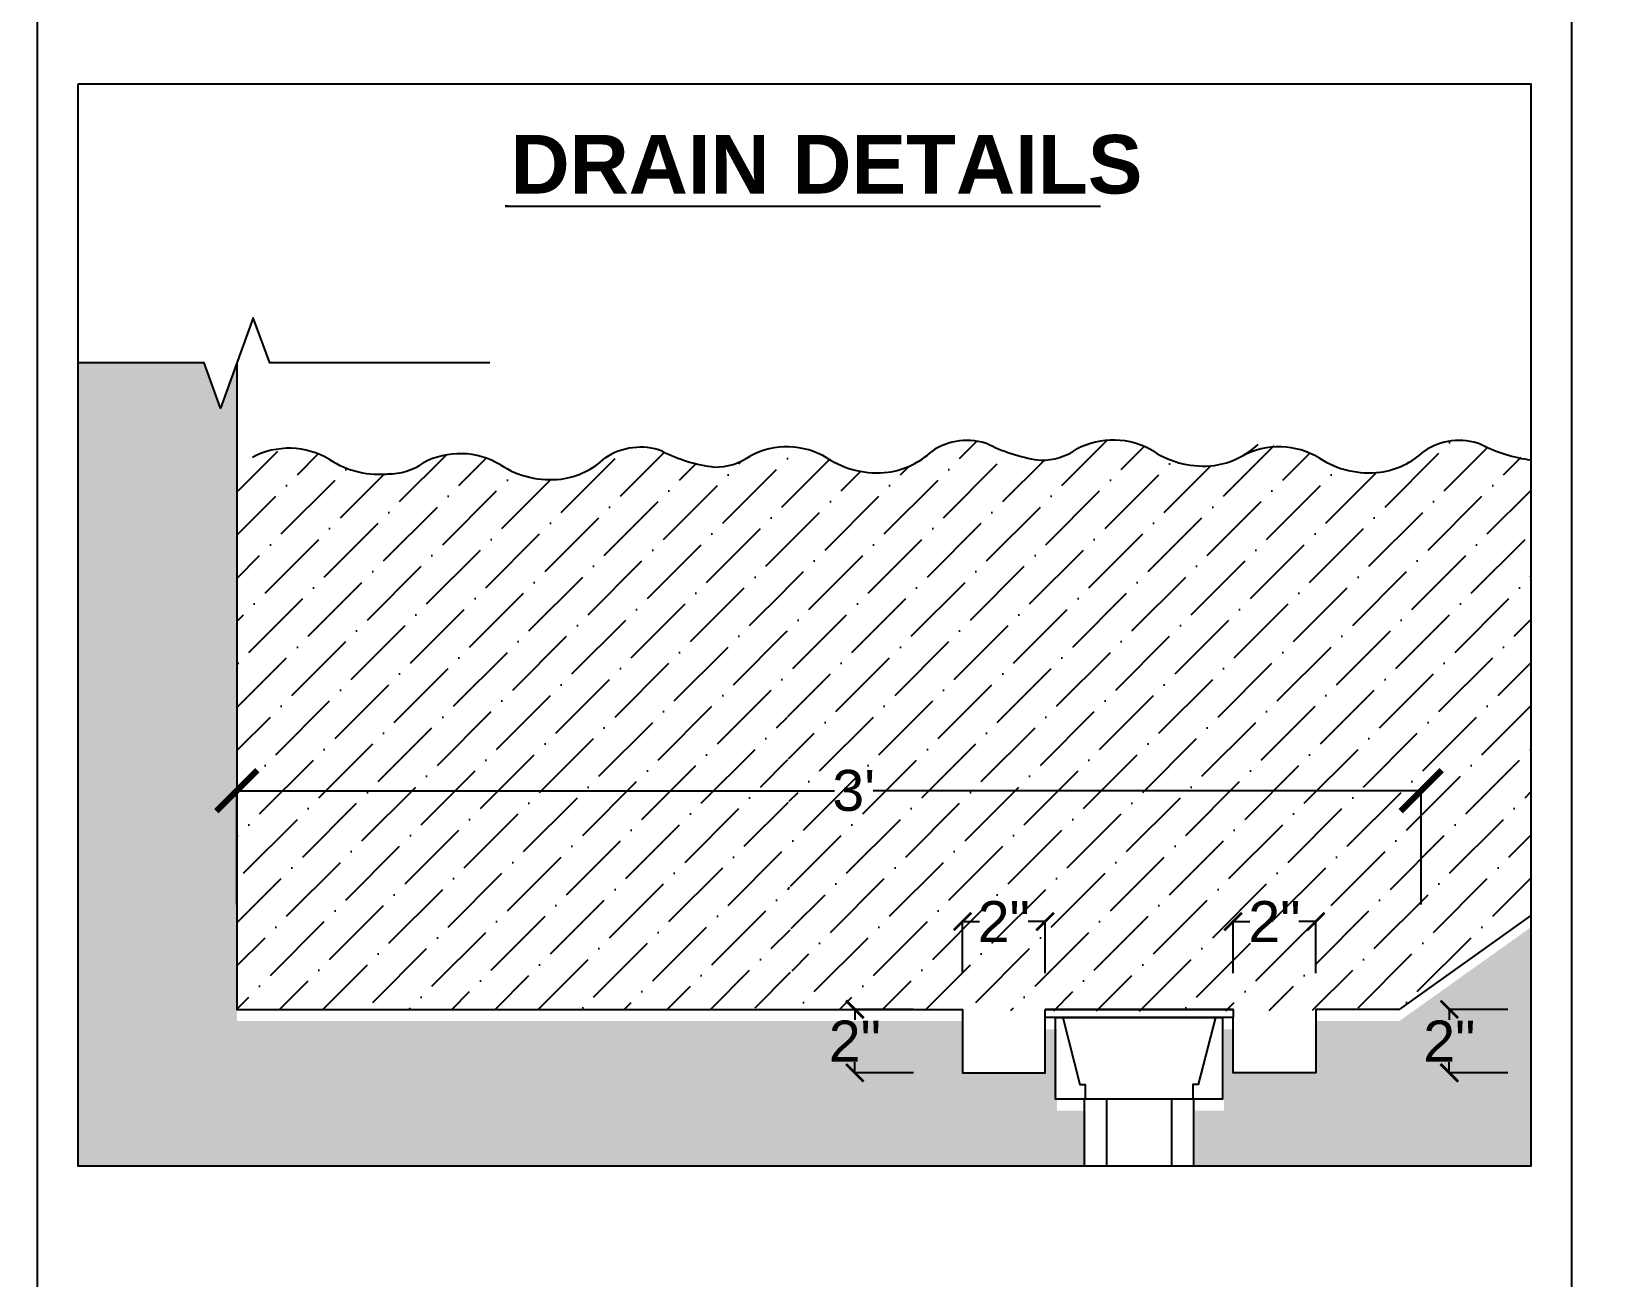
# Model space of a CAD drawing. Header units: inches. Extents: x 1 to 3312, y -950 to 1520.
# Drawn here: x 2821.9 to 3089.8, y 211.4 to 424.1 of the extents above; entities that cross this region are included whole.
import ezdxf
from ezdxf import colors
from ezdxf.entities.mleader import LeaderData, LeaderLine
from ezdxf.math import Vec2, Vec3

# ---------------------------------------------------------------- set-up
doc = ezdxf.new("R2010")
doc.units = ezdxf.units.IN
doc.header["$MEASUREMENT"] = 0
doc.styles.get("Standard").update_dxf_attribs({"font": 'arial.ttf'})
doc.dimstyles.get("Standard").update_dxf_attribs({"dimtxt": 0.18, "dimasz": 0.18, "dimexe": 0.18, "dimexo": 0.0625, "dimgap": 0.09, "dimtad": 0, "dimtih": 1, "dimtoh": 1, "dimdec": 4, "dimzin": 0, "dimdsep": 46, "dimtxsty": 'Standard', "dimcen": 0.09, "dimadec": 0, "dimazin": 0, "dimtfac": 1, "dimtdec": 4, "dimtofl": 0, "dimtmove": 0, "dimatfit": 3, "dimfxl": 1, "dimtolj": 1, "dimtzin": 0, "dimarcsym": 0})

# ---------------------------------------------------------------- blocks, each defined once
blk = doc.blocks.new('_ArchTick')
at = {"color": 0, "linetype": 'ByBlock', "const_width": 0.15}
blk.add_lwpolyline([(-0.5, -0.5), (0.5, 0.5)], dxfattribs=at)
blk = doc.blocks.new('*D76')
at = {"color": 0, "lineweight": -2, "ltscale": 0.5, "transparency": 16777216}
for p, q in [((2972.460299645833, 257.197607516447), (2962.269187647248, 257.197607516447)), ((2962.449187647248, 257.197607516447), (2962.449187647248, 255.3858101164628)), ((2962.449187647248, 246.3653633303961), (2962.449187647248, 248.1771607303782)), ((2972.460299645833, 246.3653633303961), (2962.269187647248, 246.3653633303961))]:
    blk.add_line(p, q, dxfattribs=at)
at = {"layer": 'Defpoints', "color": 0, "ltscale": 0.5, "transparency": 16777216}
for p in [(2972.522799645833, 257.197607516447), (2962.449187647248, 246.3653633303961), (2972.522799645833, 246.3653633303961)]:
    blk.add_point(p, dxfattribs=at)
at = {"color": 0, "lineweight": -2, "ltscale": 0.5, "transparency": 16777216, "xscale": 3, "yscale": 3, "zscale": 3}
for p, rotation in [((2962.449187647248, 257.197607516447), 90), ((2962.449187647248, 246.3653633303961), 270)]:
    blk.add_blockref('_ArchTick', p, dxfattribs=dict(at, rotation=rotation))
at = {"color": 0, "ltscale": 0.5, "transparency": 16777216, "insert": (2962.449187647248, 251.7814854234196), "char_height": 7, "attachment_point": 5}
blk.add_mtext('\\A1;2"', dxfattribs=at)
blk = doc.blocks.new('*D77')
at = {"color": 0, "lineweight": -2, "ltscale": 0.5, "transparency": 16777216}
for p, q in [((2980.82534590563, 263.370550824938), (2980.82534590563, 272.3664715517925)), ((2980.82534590563, 272.1864715517925), (2983.700722536107, 272.1864715517925)), ((2994.92117420069, 272.1864715517925), (2992.045797570213, 272.1864715517925)), ((2994.92117420069, 263.370550824938), (2994.92117420069, 272.3664715517925))]:
    blk.add_line(p, q, dxfattribs=at)
at = {"layer": 'Defpoints', "color": 0, "ltscale": 0.5, "transparency": 16777216}
for p in [(2994.92117420069, 272.1864715517925), (2980.82534590563, 263.308050824938), (2994.92117420069, 263.308050824938)]:
    blk.add_point(p, dxfattribs=at)
at = {"color": 0, "lineweight": -2, "ltscale": 0.5, "transparency": 16777216, "xscale": 3, "yscale": 3, "zscale": 3, "rotation": 180}
blk.add_blockref('_ArchTick', (2980.82534590563, 272.1864715517925), dxfattribs=at)
at = {"color": 0, "lineweight": -2, "ltscale": 0.5, "transparency": 16777216, "xscale": 3, "yscale": 3, "zscale": 3}
blk.add_blockref('_ArchTick', (2994.92117420069, 272.1864715517925), dxfattribs=at)
at = {"color": 0, "ltscale": 0.5, "transparency": 16777216, "insert": (2987.87326005316, 272.1864715517925), "char_height": 7, "attachment_point": 5}
blk.add_mtext('\\A1;2"', dxfattribs=at)
blk = doc.blocks.new('*D78')
at = {"color": 0, "lineweight": -2, "ltscale": 0.5, "transparency": 16777216}
for p, q in [((3027.028269886274, 263.370550824938), (3027.028269886274, 272.3664715517925)), ((3027.028269886274, 272.1864715517925), (3029.903646516751, 272.1864715517925)), ((3041.124098181333, 272.1864715517925), (3038.248721550857, 272.1864715517925)), ((3041.124098181333, 263.370550824938), (3041.124098181333, 272.3664715517925))]:
    blk.add_line(p, q, dxfattribs=at)
at = {"layer": 'Defpoints', "color": 0, "ltscale": 0.5, "transparency": 16777216}
for p in [(3041.124098181333, 272.1864715517925), (3027.028269886274, 263.308050824938), (3041.124098181333, 263.308050824938)]:
    blk.add_point(p, dxfattribs=at)
at = {"color": 0, "lineweight": -2, "ltscale": 0.5, "transparency": 16777216, "xscale": 3, "yscale": 3, "zscale": 3, "rotation": 180}
blk.add_blockref('_ArchTick', (3027.028269886274, 272.1864715517925), dxfattribs=at)
at = {"color": 0, "lineweight": -2, "ltscale": 0.5, "transparency": 16777216, "xscale": 3, "yscale": 3, "zscale": 3}
blk.add_blockref('_ArchTick', (3041.124098181333, 272.1864715517925), dxfattribs=at)
at = {"color": 0, "ltscale": 0.5, "transparency": 16777216, "insert": (3034.076184033804, 272.1864715517925), "char_height": 7, "attachment_point": 5}
blk.add_mtext('\\A1;2"', dxfattribs=at)
blk = doc.blocks.new('*D79')
at = {"color": 0, "lineweight": -2, "ltscale": 0.5, "transparency": 16777216}
for p, q in [((3073.947160725224, 257.197607516447), (3063.756048726637, 257.197607516447)), ((3063.936048726637, 257.197607516447), (3063.936048726637, 255.3858101164628)), ((3063.936048726637, 246.3653633303961), (3063.936048726637, 248.1771607303783)), ((3073.947160725224, 246.3653633303961), (3063.756048726637, 246.3653633303961))]:
    blk.add_line(p, q, dxfattribs=at)
at = {"layer": 'Defpoints', "color": 0, "ltscale": 0.5, "transparency": 16777216}
for p in [(3074.009660725224, 257.197607516447), (3063.936048726637, 246.3653633303961), (3074.009660725224, 246.3653633303961)]:
    blk.add_point(p, dxfattribs=at)
at = {"color": 0, "lineweight": -2, "ltscale": 0.5, "transparency": 16777216, "xscale": 3, "yscale": 3, "zscale": 3}
for p, rotation in [((3063.936048726637, 257.197607516447), 90), ((3063.936048726637, 246.3653633303961), 270)]:
    blk.add_blockref('_ArchTick', p, dxfattribs=dict(at, rotation=rotation))
at = {"color": 0, "ltscale": 0.5, "transparency": 16777216, "insert": (3063.936048726637, 251.7814854234196), "char_height": 7, "attachment_point": 5}
blk.add_mtext('\\A1;2"', dxfattribs=at)
blk = doc.blocks.new('*D80')
at = {"color": 0, "lineweight": -2, "ltscale": 0.5, "transparency": 16777216}
for p, q in [((2856.951827707644, 275.0868313071526), (2856.951827707644, 294.7054079106283)), ((3059.118944657634, 275.0868313071526), (3059.118944657634, 294.7054079106283)), ((2856.951827707644, 294.5254079106283), (2958.949879392162, 294.5254079106283)), ((3059.118944657634, 294.5254079106283), (2965.566441465832, 294.5254079106283))]:
    blk.add_line(p, q, dxfattribs=at)
at = {"layer": 'Defpoints', "color": 0, "ltscale": 0.5, "transparency": 16777216}
for p in [(2856.951827707644, 294.5254079106283), (2856.951827707644, 275.0243313071526), (3059.118944657634, 275.0243313071526)]:
    blk.add_point(p, dxfattribs=at)
at = {"color": 0, "lineweight": -2, "ltscale": 0.5, "transparency": 16777216, "xscale": 7, "yscale": 7, "zscale": 7, "rotation": 180}
blk.add_blockref('_ArchTick', (2856.951827707644, 294.5254079106283), dxfattribs=at)
at = {"color": 0, "lineweight": -2, "ltscale": 0.5, "transparency": 16777216, "xscale": 7, "yscale": 7, "zscale": 7}
blk.add_blockref('_ArchTick', (3059.118944657634, 294.5254079106283), dxfattribs=at)
at = {"color": 0, "ltscale": 0.5, "transparency": 16777216, "insert": (2962.258160428997, 294.5254079106283), "char_height": 7, "attachment_point": 5}
blk.add_mtext("\\A1;3'", dxfattribs=at)

msp = doc.modelspace()

# ---------------------------------------------------------------- hatches: boundary and pattern name
at = {"ltscale": 0.5, "true_color": 0x105689}
h = msp.add_hatch(dxfattribs=at)
h.set_pattern_fill('ANSI36', color=146, scale=26.4)
h.set_pattern_definition([(45, (-412.2948643376167, -1008.949421023787), (1.750089283436705, 6.416994039267919), [8.250000000000002, -1.65, 0, -1.65])])
h.paths.add_polyline_path([(2377.051569408281, 220.3637392923968), (2423.534516202277, 220.3637392923968), (2423.534516202277, 235.3441849495132), (2377.051569408281, 235.3441849495132)], flags=9)
h.paths.add_polyline_path([(2297.818921127224, 221.5903827225141), (2351.671581427361, 221.5903827225141), (2351.671581427361, 229.8332203759922), (2297.818921127224, 229.8332203759922)], flags=9)
h.paths.add_polyline_path([(2338.136667182685, 211.7502344766093), (2365.91292911993, 211.7502344766093), (2365.91292911993, 219.9930721300883), (2338.136667182685, 219.9930721300883)], flags=9)
h.paths.add_polyline_path([(2295.014395422504, 238.2138086616126), (2324.638679187852, 238.2138086616126), (2324.638679187852, 248.3285881068144), (2295.014395422504, 248.3285881068144)], flags=9)
h.paths.add_polyline_path([(2810.603191356868, 255.0885514712448), (2854.213014003528, 255.0885514712448), (2854.213014003528, 263.3313891247238), (2810.603191356868, 263.3313891247238)], flags=9)
h.paths.add_polyline_path([(2828.767417829707, 191.0556242236647), (2914.279014009791, 191.0556242236647), (2914.279014009791, 199.2984618771437), (2828.767417829707, 199.2984618771437)], flags=9)
h.paths.add_polyline_path([(2783.374816547768, 225.6028722214799), (2868.886412727848, 225.6028722214799), (2868.886412727848, 233.8457098749589), (2783.374816547768, 233.8457098749589)], flags=9)
h.paths.add_polyline_path([(3272.967252007371, 454.3397567542291), (3301.692402542225, 454.3397567542291), (3301.692402542225, 458.7331514486244), (3272.967252007371, 458.7331514486244)], flags=9)
h.paths.add_polyline_path([(3273.447290375932, 423.8454488246874), (3301.292409563694, 423.8454488246874), (3301.292409563694, 428.2417415366902), (3273.447290375932, 428.2417415366902)], flags=9)
h.paths.add_polyline_path([(3272.831700419274, 428.9038589041268), (3305.296259674889, 428.9038589041268), (3305.296259674889, 433.3001516161297), (3272.831700419274, 433.3001516161297)], flags=9)
h.paths.add_polyline_path([(3272.653776513909, 437.6591245137154), (3310.614909166865, 437.6591245137154), (3310.614909166865, 442.0554172257183), (3272.653776513909, 442.0554172257183)], flags=9)
h.paths.add_polyline_path([(3272.967252007371, 447.4988562375214), (3312.03252936914, 447.4988562375214), (3312.03252936914, 451.8922509319166), (3272.967252007371, 451.8922509319166)], flags=9)
h.paths.add_polyline_path([(3272.663436572604, 412.6789742012828), (3312.452252330613, 412.6789742012828), (3312.452252330613, 417.0173065611173), (3272.663436572604, 417.0173065611173)], flags=9)
h.paths.add_polyline_path([(3272.677926660645, 404.0743526347799), (3289.481598760251, 404.0743526347799), (3289.481598760251, 408.3257444663616), (3272.677926660645, 408.3257444663616)], flags=9)
h.paths.add_polyline_path([(3067.783370170479, 407.8752070247058), (3084.152339628819, 407.8752070247058), (3084.152339628819, 412.2714997367096), (3067.783370170479, 412.2714997367096)], flags=9)
h.paths.add_polyline_path([(3056.16498534088, 428.7522695546925), (3089.074873302323, 428.7522695546925), (3089.074873302323, 433.1456642490869), (3056.16498534088, 433.1456642490869)], flags=9)
h.paths.add_polyline_path([(3055.986578432579, 434.4242313544358), (3091.967399053103, 434.4242313544358), (3091.967399053103, 438.8205240664386), (3055.986578432579, 438.8205240664386)], flags=9)
h.paths.add_polyline_path([(3055.986578432579, 445.4317854366557), (3093.949643097278, 445.4317854366557), (3093.949643097278, 449.8280781486595), (3055.986578432579, 449.8280781486595)], flags=9)
h.paths.add_polyline_path([(3055.987061435515, 412.4703640704623), (3092.191029411884, 412.4703640704623), (3092.191029411884, 416.8637587648576), (3055.987061435515, 416.8637587648576)], flags=9)
h.paths.add_polyline_path([(3055.986578432579, 400.7708730587677), (3093.947711085535, 400.7708730587677), (3093.947711085535, 405.1671657707705), (3055.986578432579, 405.1671657707705)], flags=9)
h.paths.add_polyline_path([(2476.779879886379, -720.636731634663), (2701.298493803502, -720.636731634663), (2701.298493803502, -649.3409560026919), (2476.779879886379, -649.3409560026919)], flags=9)
h.paths.add_polyline_path([(2783.542712371667, -924.3799609360187), (2886.88241223524, -924.3799609360187), (2886.88241223524, -909.3995152789023), (2783.542712371667, -909.3995152789023)], flags=9)
h.paths.add_polyline_path([(2612.282789701816, -923.3680135581556), (2696.176018868484, -923.3680135581556), (2696.176018868484, -913.5340291831556), (2612.282789701816, -913.5340291831556)], flags=9)
h.paths.add_polyline_path([(2612.512216368481, -912.2461388914883), (2690.633961160149, -912.2461388914883), (2690.633961160149, -902.4121545164883), (2612.512216368481, -902.4121545164883)], flags=9)
h.paths.add_polyline_path([(2612.512216368481, -900.2765415581555), (2660.637216368481, -900.2765415581555), (2660.637216368481, -890.4425571831555), (2612.512216368481, -890.4425571831555)], flags=9)
h.paths.add_polyline_path([(2612.323414285149, -866.471846875894), (2640.640471576817, -866.471846875894), (2640.640471576817, -856.6378625008936), (2612.323414285149, -856.6378625008936)], flags=9)
h.paths.add_polyline_path([(2612.323414285149, -855.3904655425602), (2652.131356993481, -855.3904655425602), (2652.131356993481, -845.5564811675602), (2612.323414285149, -845.5564811675602)], flags=9)
h.paths.add_polyline_path([(2612.456877826817, -833.2410388758933), (2746.851409076817, -833.2410388758933), (2746.851409076817, -823.4070545008933), (2612.456877826817, -823.4070545008933)], flags=9)
h.paths.add_polyline_path([(2612.512216368481, -845.5197900008932), (2758.768726785149, -845.5197900008932), (2758.768726785149, -835.6858056258932), (2612.512216368481, -835.6858056258932)], flags=9)
h.paths.add_polyline_path([(2612.456877826817, -823.0995935425597), (2766.483570535149, -823.0995935425597), (2766.483570535149, -813.2656091675597), (2612.456877826817, -813.2656091675597)], flags=9)
h.paths.add_polyline_path([(2612.456877826817, -812.0181482092264), (2753.169768451817, -812.0181482092264), (2753.169768451817, -802.1841638342264), (2612.456877826817, -802.1841638342264)], flags=9)
h.paths.add_polyline_path([(2612.512216368481, -800.93351166756), (2754.201669493481, -800.93351166756), (2754.201669493481, -791.09952729256), (2612.512216368481, -791.09952729256)], flags=9)
h.paths.add_polyline_path([(2612.512216368481, -788.9020548758933), (2692.704273660149, -788.9020548758933), (2692.704273660149, -779.0680705008933), (2612.512216368481, -779.0680705008933)], flags=9)
h.paths.add_polyline_path([(2612.284221118482, -778.3089162092263), (2705.425497160149, -778.3089162092263), (2705.425497160149, -768.4749318342263), (2612.284221118482, -768.4749318342263)], flags=9)
h.paths.add_polyline_path([(2462.274605175777, -922.3091575581559), (2527.264839550777, -922.3091575581559), (2527.264839550777, -912.4751731831559), (2462.274605175777, -912.4751731831559)], flags=9)
h.paths.add_polyline_path([(2462.274605175777, -911.3332482248218), (2543.895698925777, -911.3332482248218), (2543.895698925777, -901.4992638498218), (2462.274605175777, -901.4992638498218)], flags=9)
h.paths.add_polyline_path([(2462.059697425777, -899.1306695581545), (2515.731572425777, -899.1306695581545), (2515.731572425777, -889.2966851831545), (2462.059697425777, -889.2966851831545)], flags=9)
h.paths.add_polyline_path([(2462.492640134113, -864.7051135425602), (2523.768681800777, -864.7051135425602), (2523.768681800777, -854.8711291675597), (2462.492640134113, -854.8711291675597)], flags=9)
h.paths.add_polyline_path([(2462.274541175777, -854.2422895425595), (2539.120244300777, -854.2422895425595), (2539.120244300777, -844.4083051675595), (2462.274541175777, -844.4083051675595)], flags=9)
h.paths.add_polyline_path([(2462.059697425777, -844.5829402092265), (2573.729619300777, -844.5829402092265), (2573.729619300777, -834.7489558342265), (2462.059697425777, -834.7489558342265)], flags=9)
h.paths.add_polyline_path([(2462.059697425777, -821.4444362092261), (2508.521285967445, -821.4444362092261), (2508.521285967445, -811.6104518342261), (2462.059697425777, -811.6104518342261)], flags=9)
h.paths.add_polyline_path([(2462.059697425777, -833.6137356675597), (2535.506963050777, -833.6137356675597), (2535.506963050777, -823.7797512925597), (2462.059697425777, -823.7797512925597)], flags=9)
h.paths.add_polyline_path([(2462.059761425777, -811.0002575425603), (2513.716662467445, -811.0002575425603), (2513.716662467445, -801.1662731675603), (2462.059761425777, -801.1662731675603)], flags=9)
h.paths.add_polyline_path([(2462.059761425777, -798.0092148758929), (2504.829943717445, -798.0092148758929), (2504.829943717445, -788.1752305008929), (2462.059761425777, -788.1752305008929)], flags=9)
h.paths.add_polyline_path([(2462.059761425777, -775.8473935425598), (2608.163277050777, -775.8473935425598), (2608.163277050777, -766.0134091675598), (2462.059761425777, -766.0134091675598)], flags=9)
h.paths.add_polyline_path([(2462.059761425777, -786.3530190842264), (2505.191271842445, -786.3530190842264), (2505.191271842445, -776.5190347092264), (2462.059761425777, -776.5190347092264)], flags=9)
h.paths.add_polyline_path([(2752.775911983879, -615.3508027230835), (2850.97509342999, -615.3508027230835), (2850.97509342999, -586.9660823956617), (2752.775911983879, -586.9660823956617)], flags=9)
h.paths.add_polyline_path([(2844.952887400052, 113.4853984817021), (2844.952887400066, 24.18784862847252), (2895.479353287979, 33.26722660380283), (2865.579644685311, 63.16693520647123), (2865.579644685311, 116.8073763903915)])
at = {"ltscale": 0.5, "true_color": 0xc7c8ca, "transparency": 33554495}
h = msp.add_hatch(dxfattribs=at)
h.set_pattern_fill('AR-CONC', color=9, scale=1.2)
h.set_pattern_definition([(49.99999999999999, (-1561.104674671902, -4245.35886662514), (8.607122191209042, -0.7530256197911412), [0.8999999999999999, -9.9]), (355, (-1561.104674671902, -4245.35886662514), (-1.665016003356, 9.026305604400141), [0.72, -7.919999999999999]), (100.45144446, (-1560.387414499901, -4245.42161875314), (6.942106160725343, 8.273279891623552), [0.7648823039999977, -8.413705343999963]), (46.18420000000001, (-1561.104674671902, -4242.958866625142), (12.80689596805887, -1.986231369516918), [1.35, -14.85]), (96.63563549, (-1560.037433731899, -4243.12438630914), (11.21594334809074, 11.6894232092946), [1.147324104, -12.62056512]), (351.1841639899999, (-1561.104674671902, -4242.958866625142), (11.21594334065728, 11.68942320323988), [1.08, -11.880000012]), (21, (-1559.904674671901, -4243.558866625141), (7.162884625421539, -4.831426687984066), [0.8999999999999999, -9.9]), (326.0000000000001, (-1559.904674671901, -4243.558866625141), (2.919783983058981, 8.701800540562235), [0.72, -7.919999999999999]), (71.45144474, (-1559.307767623899, -4243.96148551314), (10.08266852075965, 3.870373833676246), [0.76488228, -8.413705343999998]), (37.50000000000001, (-1561.104674671902, -4245.35886662514), (0.145918263807488, 3.994726245975738), [0, -7.823999999999999, 0, -8.04, 0, -7.949999999999999]), (7.499999999999999, (-1561.104674671902, -4245.35886662514), (3.156834449305783, 4.732940542588323), [0, -4.584, 0, -7.644, 0, -3.03]), (327.5, (-1563.780674671902, -4245.35886662514), (6.405869234068908, -0.2706584608125571), [0, -3, 0, -9.36, 0, -12.42]), (317.5, (-1564.980674671902, -4245.35886662514), (6.998234032108635, 1.201259787987813), [0, -3.9, 0, -6.215999999999999, 0, -8.819999999999999])])
h.paths.add_polyline_path([(2856.951827707644, 367.5557126751622), (2854.148858991384, 359.8546194198037), (2851.345890275124, 367.5557126751676), (2829.858434189262, 367.5557126751676), (2829.858434189284, 230.4083002294549), (3001.862187371446, 230.408300229444), (3001.862187371446, 239.8816083421455), (2996.986001018087, 239.8816083421455), (2996.986001018087, 253.8028456412188), (2994.92117420069, 253.8028456412188), (2994.92117420069, 246.3653633303978), (2980.82534590563, 246.365363330396), (2980.82534590563, 255.1976075164469), (2966.5497952428, 255.1976075164469), (2856.951827707644, 255.1976075164469)])
h.paths.add_polyline_path([(3077.858434189277, 271.2021960564683), (3055.399648844164, 255.1976075164469), (3041.124098181333, 255.1976075164469), (3041.124098181333, 246.365363330396), (3027.028269886274, 246.3653633303978), (3027.028269886274, 253.8028456412188), (3025.473646650064, 253.8028456412188), (3025.473646650064, 239.8816083421455), (3020.512880210854, 239.8816083421455), (3020.512880210854, 230.408300229444), (3077.858434189284, 230.4083002294404)])
at = {"ltscale": 0.5, "true_color": 0xadddf7}
h = msp.add_hatch(dxfattribs=at)
h.set_pattern_fill('ANSI36', color=141, scale=41.6)
h.set_pattern_definition([(45, (-619.4081695819314, -3204.397477717252), (2.757716446627535, 10.11162697096763), [13, -2.600000000000001, 0, -2.600000000000001])])
edge = h.paths.add_edge_path()
edge.add_line((2950.556342808604, 335.8069774264107), (2950.531699810317, 337.2084869081303))
edge.add_line((2950.531699810321, 337.2084869081312), (2951.825268729228, 257.1976075164469))
edge.add_line((2951.825268729228, 257.1976075164469), (3019.061309444462, 256.8601974087817))
edge.add_line((3019.061309444465, 256.8601974087808), (3055.399648844168, 257.197607516446))
edge.add_line((3055.399648844164, 257.1976075164469), (3077.858434189269, 273.2021960564646))
edge.add_line((3077.858434189269, 273.2021960564646), (3077.858434189262, 350.9833547653373))
edge.add_line((3077.858434189266, 350.9833547653373), (3070.530082603249, 353.0901698403398))
edge.add_arc((3065.582589608353, 343.7350520419143), 10.5828122896006, 62.12768886747294, 124.472043203482)
edge.add_arc((3049.258563354268, 364.4075854523811), 15.79713423220803, 254.4139041027465, 310.8572261968004, ccw=False)
edge.add_arc((3033.302031924855, 335.3062060934965), 18.16506287208666, 49.85250046067517, 97.42405489672767)
edge.add_arc((3021.52574362001, 364.7012248578952), 14.78052864922629, 232.4921673759093, 309.6386588287761, ccw=False)
edge.add_arc((3006.561437080471, 341.0713913078483), 13.31563370268613, 63.38704539516408, 118.1197407709612)
edge.add_arc((2993.707907357841, 362.9985771226687), 12.12289573037611, 236.97690827532472, 302.8595600562596, ccw=False)
edge.add_arc((2981.623110251576, 343.9322206020618), 10.45243626890715, 58.39247939996373, 125.331274788363)
edge.add_arc((2965.923778156082, 363.2446271712736), 14.47516198942545, 235.5486503245981, 311.8344747192084, ccw=False)
edge.add_arc((2950.851302129782, 339.9100823196307), 13.31563370270274, 58.87076068377853, 118.1197407709506)
edge.add_arc((2938.569374708846, 360.265262218801), 10.49888570641479, 269.550815542202, 304.8944438670335, ccw=False)
edge.add_arc((2941.628749555499, 376.0634969153919), 26.48380150933181, 242.8724597109142, 263.1871551501929, ccw=False)
edge.add_arc((2925.828601552608, 342.4179143347586), 10.74146342350807, 69.71331041925754, 124.2323267540266)
edge.add_arc((2910.41634501465, 361.3203370217064), 13.7195574101396, 278.0301442730048, 313.0738856347756, ccw=False)
edge.add_arc((2910.470936127675, 363.2995890370105), 15.67526174069988, 237.0395164075906, 276.8218535925964, ccw=False)
edge.add_arc((2895.058859406765, 338.7490959691525), 13.31563370272014, 58.87076068387405, 118.11974077091)
edge.add_arc((2882.776931985829, 359.1042758683409), 10.49888570641456, 269.5508155421921, 304.89444386704037, ccw=False)
edge.add_arc((2881.277919282473, 364.2168235153616), 15.67526174069536, 237.0395164075797, 275.1853760010466, ccw=False)
edge.add_arc((2867.011041436303, 343.5782975404284), 9.432681402083153, 52.5280568429742, 134.9366057419441)
edge.add_line((2860.348512382001, 350.2555862891507), (2856.91457568966, 349.1095451519353))
edge.add_line((2856.91457568966, 349.1095451519353), (2856.951827707644, 311.1057925726494))
edge.add_line((2856.951827707644, 311.1057925726485), (2856.951827707644, 310.2555862891498))
edge.add_line((2856.951827707644, 310.2555862891507), (2856.951827707644, 308.2095045380059))
edge.add_line((2856.951827707644, 308.2095045380059), (2856.951827707644, 306.9903865772761))
edge.add_line((2856.951827707644, 306.9903865772752), (2856.951827707644, 257.197607516446))
edge.add_line((2856.951827707644, 257.1976075164469), (2951.55758307221, 257.1976075164469))
edge.add_line((2951.55758307221, 257.1976075164469), (2950.556342808608, 335.8069774264116))

# ---------------------------------------------------------------- linework, layer by layer
at = {"color": 251, "ltscale": 0.5, "true_color": 0x636466}
for p, q in [((3001.607085580852, 241.8816083421455), (3001.607085580852, 230.408300229444)), ((3005.384390955618, 241.8816083421455), (3005.384390955618, 230.408300229444)), ((3016.480473045494, 241.8816083421455), (3016.480473045494, 230.408300229444)), ((3020.25777842026, 241.8816083421437), (3020.25777842026, 230.408300229444))]:
    msp.add_line(p, q, dxfattribs=at)
at = {"color": 0, "ltscale": 0.5}
for points in [[(2822.858434189226, 3.522138568257382), (3084.858434189226, 3.522138568257382), (3084.858434189226, 864.0310236847301), (2822.858434189226, 864.0310236847301), (2822.858434189226, 3.522138568257382)], [(2994.92117420069, 257.1976075164469), (3027.028269886274, 257.1976075164469), (3027.028269886274, 255.8028456412188), (2994.92117420069, 255.8028456412188)]]:
    msp.add_lwpolyline(points, close=True, dxfattribs=at)
at = {"color": 7, "ltscale": 0.5}
msp.add_lwpolyline([(2829.858434189255, 415.2069155298062), (3077.858434189255, 415.2069155298062), (3077.858434189284, 230.4083002294404), (2829.858434189284, 230.4083002294549)], close=True, dxfattribs=at)
at = {"linetype": 'Continuous'}
msp.add_lwpolyline([(2900.151827707645, 367.555712675164), (2862.557765140164, 367.5557126751676), (2859.754796423904, 375.2568059305243), (2854.148858991384, 359.8546194198037), (2851.345890275124, 367.5557126751676), (2829.858434189262, 367.5557126751676)], dxfattribs=at)
at = {"color": 0, "ltscale": 0.5}
for points in [[(2856.951827707644, 367.555712675164), (2856.951827707644, 257.1976075164469), (2966.5497952428, 257.1976075164469), (2980.82534590563, 257.1976075164469), (2980.82534590563, 246.365363330396), (2994.92117420069, 246.3653633303978), (2994.92117420069, 255.8028456412188)], [(3077.858434189277, 273.2021960564683), (3055.399648844164, 257.1976075164469), (3041.124098181333, 257.1976075164469), (3041.124098181333, 246.365363330396), (3027.028269886274, 246.3653633303978), (3027.028269886274, 255.8028456412188)], [(3027.028269886274, 257.1976075164469), (2994.92117420069, 257.1976075164469)]]:
    msp.add_lwpolyline(points, dxfattribs=at)
at = {"color": 251, "ltscale": 0.5, "true_color": 0x636466}
msp.add_lwpolyline([(2996.730899227494, 255.8028456412188), (3025.21854485947, 255.8028456412188), (3025.21854485947, 241.8816083421455), (2996.730899227494, 241.8816083421455)], close=True, dxfattribs=at)
for points in [[(2997.946046880172, 255.8028456412188), (3000.879201739737, 244.3923092853923), (3001.774100306446, 244.3923092853923), (3001.774100306446, 241.8816083421455)], [(3024.003397206792, 255.8028456412188), (3021.070242347227, 244.3923092853923), (3020.175343780518, 244.3923092853923), (3020.175343780518, 241.8816083421455)]]:
    msp.add_lwpolyline(points, dxfattribs=at)
at = {"color": 143, "ltscale": 0.5, "true_color": 0x7aafdf}
for centre, radius, start, end in [((2981.621044275629, 343.5789006851858), 10.74146342353894, 69.71331041934306, 124.2323267539585), ((2997.421192278516, 377.2244832658537), 26.48380150933295, 242.8724597109048, 263.1871551502031), ((3006.561437080471, 341.0713913078337), 13.31563370269813, 58.87076068373572, 118.1197407709541), ((3065.63528456562, 343.5789006851858), 10.74146342353894, 69.71331041934306, 124.2323267539585), ((3081.435432568507, 377.2244832658537), 26.48380150933295, 242.8724597109048, 262.2377006576677), ((2865.865842561567, 339.6663304475326), 13.31563370269813, 58.87076068373572, 118.1197407709541), ((2881.277919282476, 364.2168235153616), 15.67526174069437, 237.0395164075517, 276.8218535924892), ((2895.058859406765, 338.7490959691762), 13.31563370269813, 58.87076068373572, 118.1197407709541), ((2910.41634501465, 361.3203370217064), 13.71955741013977, 278.0301442728813, 313.0738856348018), ((2925.828601552612, 342.4179143347258), 10.74146342353894, 69.71331041934306, 124.2323267539585), ((2941.628749555499, 376.0634969153937), 26.48380150933295, 242.8724597109048, 263.1871551502031), ((2938.56937470885, 360.2652622188028), 10.4988857064143, 269.5508155421771, 304.8944438670234), ((2950.851302129782, 339.9100823196362), 13.31563370269813, 58.87076068373572, 118.1197407709541), ((2966.263378850688, 364.4605753874651), 15.67526174069437, 237.0395164075517, 276.8218535924892), ((2966.208787737667, 362.4813233721664), 13.71955741013977, 278.0301442728813, 313.0738856348018), ((2994.279509659538, 361.4265712070003), 10.4988857064143, 269.5508155421771, 304.8944438670234), ((3021.97351380138, 365.6218843756627), 15.67526174069437, 237.0395164075517, 276.8218535924892), ((3021.918922688355, 363.642632360364), 13.71955741013977, 278.0301442728813, 313.0738856348018), ((3034.865542419773, 339.9100823196362), 13.31563370269813, 58.87076068373572, 118.1197407709541), ((3050.277619140679, 364.4605753874651), 15.67526174069437, 237.0395164075517, 276.8218535924892), ((3050.223028027658, 362.4813233721664), 13.71955741013977, 278.0301442728813, 313.0738856348018), ((2882.776931985833, 359.1042758683428), 10.4988857064143, 269.5508155421771, 304.8944438670234), ((2910.470936127671, 363.2995890370051), 15.67526174069437, 237.0395164075517, 276.8218535924892)]:
    msp.add_arc(centre, radius, start, end, dxfattribs=at)

# ---------------------------------------------------------------- dimensions: what is measured, and where the dimension line sits
at = {"color": 1, "ltscale": 0.5}
for base, p1, p2, text, override, picture, middle in [((2856.951827707644, 294.5254079106283), (3059.118944657634, 275.0243313071526), (2856.951827707644, 275.0243313071526), "3'", {"dimtxt": 7, "dimasz": 7, "dimblk1": 'ArchTick', "dimblk2": 'ArchTick', "dimsah": 1}, '*D80', (2962.258160428997, 294.5254079106283)), ((2994.92117420069, 272.1864715517925), (2980.82534590563, 263.308050824938), (2994.92117420069, 263.308050824938), '2"', {"dimtxt": 7, "dimasz": 3, "dimblk1": 'ArchTick', "dimblk2": 'ArchTick', "dimsah": 1}, '*D77', (2987.87326005316, 272.1864715517925)), ((3041.124098181333, 272.1864715517925), (3027.028269886274, 263.308050824938), (3041.124098181333, 263.308050824938), '2"', {"dimtxt": 7, "dimasz": 3, "dimblk1": 'ArchTick', "dimblk2": 'ArchTick', "dimsah": 1}, '*D78', (3034.076184033804, 272.1864715517925))]:
    dim = msp.add_linear_dim(base=base, p1=p1, p2=p2, text=text, dimstyle='Standard', override=override, dxfattribs=at)
    dim.commit()
    dim.dimension.update_dxf_attribs({"geometry": picture, "text_midpoint": middle, "dimtype": 160})
for base, p1, p2, picture, middle in [((2962.449187647248, 246.3653633303961), (2972.522799645832, 257.1976075164469), (2972.522799645832, 246.365363330396), '*D76', (2962.449187647248, 251.7814854234196)), ((3063.936048726637, 246.3653633303961), (3074.009660725222, 257.1976075164469), (3074.009660725222, 246.365363330396), '*D79', (3063.936048726637, 251.7814854234196))]:
    dim = msp.add_linear_dim(base=base, p1=p1, p2=p2, angle=90, text='2"', dimstyle='Standard', override={"dimtxt": 7, "dimasz": 3, "dimblk1": 'ArchTick', "dimblk2": 'ArchTick', "dimsah": 1}, dxfattribs=at)
    dim.commit()
    dim.dimension.update_dxf_attribs({"geometry": picture, "text_midpoint": middle, "dimtype": 160})

# ---------------------------------------------------------------- leaders
ml = msp.add_multileader_mtext('Standard')
ml.set_content('{\\fArial|b1|i0|c0|p34;DRAIN DETAILS }', color=256)
ml.set_leader_properties(color=256)
ml.build(insert=Vec2(0, 0))
ml.multileader.update_dxf_attribs({"text_left_attachment_type": 5, "text_right_attachment_type": 5, "dogleg_length": 0.36, "arrow_head_size": 0.36})
ctx = ml.context
ctx.base_point, ctx.char_height, ctx.arrow_head_size, ctx.landing_gap_size, ctx.plane_origin = Vec3(2903.494497531451, 394.2997889072242), 10, 0.36, 0.18, Vec3(2958.371392639043, 282.917088663987)
ctx.left_attachment, ctx.right_attachment = 5, 5
notes = []
notes.append((ctx, [(0, (1, 1, 0), (2902.774497531451, 394.2997889072242), (1, 0), 0.72, [(0, [(2903.674497531445, 394.2997889072242)], 0, [])])]))
ctx.mtext.insert, ctx.mtext.flow_direction = Vec3(2903.674497531452, 406.4703209672528), 5
for ctx, leaders in notes:
    for number, flags, end, landing, length, lines in leaders:
        leader = LeaderData()
        leader.index, (leader.has_last_leader_line, leader.has_dogleg_vector, leader.attachment_direction) = number, flags
        leader.last_leader_point, leader.dogleg_vector, leader.dogleg_length = Vec3(end), Vec3(landing), length
        for number, points, colour, breaks in lines:
            line = LeaderLine()
            line.index, line.vertices, line.color, line.breaks = number, Vec3.list(points), colors.encode_raw_color(colour), breaks
            leader.lines.append(line)
        ctx.leaders.append(leader)

doc.saveas('drawing.dxf')
